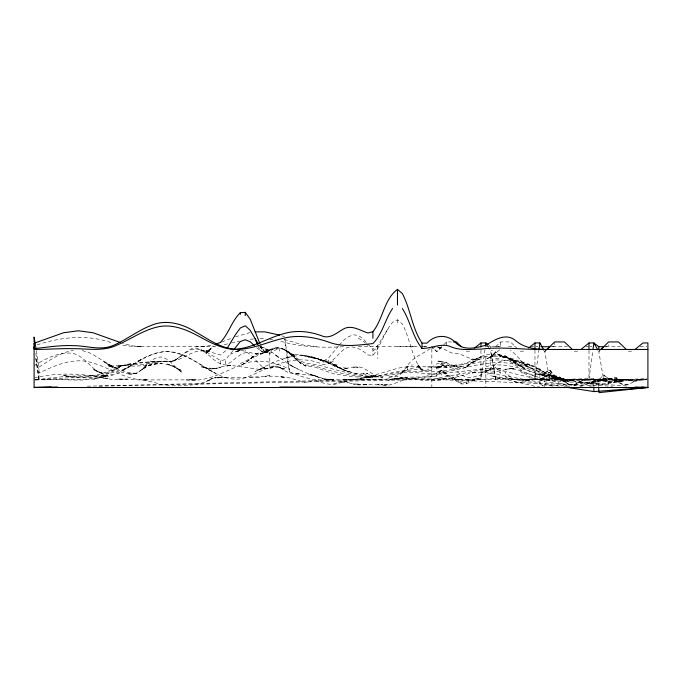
<?xml version="1.0" encoding="UTF-8"?>
<svg xmlns="http://www.w3.org/2000/svg" width="682" height="682" viewBox="0 0 682 682"><rect width="100%" height="100%" fill="white"/><g stroke="black" fill="none" stroke-linecap="round" stroke-linejoin="round"><path stroke-width="0.51" stroke-dasharray="3.41 2.56" d="M461.305 379.618L451.484 379.814L436.753 378.595L446.574 378.109L451.484 379.004L466.215 379.9L471.126 380.94L480.946 379.192L485.294 347.087M515.319 379.618C502.216 379.61 489.071 379.712 476.036 379.286C487.613 379.38 498.977 377.871 510.409 379.004C518.721 379.883 526.76 381.613 534.961 379.192L538.891 350.198M646.92 379.192L642.99 379.192L633.169 380.94L628.258 379.9L623.348 379.985L603.706 383.668L593.886 383.983L584.065 382.815L559.513 377.956L544.782 372.866L554.602 376.958L564.423 379.448L574.244 379.9L579.154 380.94L588.975 379.192L592.905 350.198M431.842 370.36L422.022 370.82C411.417 357.232 410.385 339.005 402.38 324.001L397.47 319.773L392.559 322.33C384.205 332.279 381.11 345.416 372.918 355.467L368.007 354.998C361.366 349.431 351.562 343.191 343.455 349.84C337.104 355.015 332.287 363.037 323.814 364.819C297.77 352.739 273.866 365.254 250.158 375.935C222.528 388.834 201.378 359.38 176.502 353.123C148.241 345.041 129.086 374.776 102.846 377.282C80.05 373.659 56.742 372.193 34.1 378.109M387.649 329.176L377.828 345.51L372.918 349.261L372.918 355.467M232.971 350.736L225.606 359.533L220.695 360.71L205.964 351.571L196.143 348.067L191.233 348.852L186.322 351.665L176.502 359.303L171.591 361.588L156.86 361.358L127.398 364.29L122.487 365.688L107.756 373.941L97.935 377.777L88.114 379.115L34.1 379.9L68.473 377.845L93.025 377.359L102.846 374.887L122.487 365.646L127.398 364.785L142.129 364.503L161.77 361.119L171.591 361.23L176.502 359.303L186.322 352.381L191.233 349.815L196.143 349.124L201.054 349.73L205.964 351.571C191.523 347.539 180.807 363.659 166.681 361.196C153.518 362.219 140.85 368.178 127.398 365.407A29.931 29.931 0 0 0 112.666 368.971C97.714 377.189 80.092 377.939 63.562 375.475L68.473 376.438L63.562 375.219C77.884 380.13 93.255 374.086 107.756 378.723L97.935 377.061M338.545 345.919L328.724 357.803L323.814 360.812L318.903 359.661C325.399 361.648 331.452 365.535 338.545 364.751M490.767 358.161L495.678 351.921L500.588 355.475L505.498 355.876L510.409 359.508L505.498 356.831L510.409 357.888L530.05 365.177L525.14 364.776L520.23 365.509L525.14 364.555L530.05 364.589L539.871 370.087C534.015 366.694 527.075 363.293 520.23 365.748C513.017 364.12 508.746 356.285 500.588 357.095L495.678 351.921L490.767 356.831L490.767 373.378L485.857 374.324M402.38 372.628L407.29 366.72L412.201 364.81M339.244 345.126L343.455 340.386L348.366 336.806L353.276 334.802L358.186 335.348L363.097 338.707L366.601 342.645M441.663 370.045L436.753 375.432L436.753 372.952L441.663 370.045L446.574 373.293L446.574 375.739L451.484 376.293L456.394 379.755L451.484 376.251L446.574 375.586L441.663 370.045L446.574 375.739M593.886 380.258L598.796 379.9L603.706 374.989L608.617 378.672L613.527 378.766L623.348 381.784M441.663 346.712L436.753 351.605L431.842 346.712M443.769 344.725L446.574 341.929L451.484 341.929M500.588 378.126L495.678 379.917L490.767 351.614L492.174 350.216M495.678 346.712L500.588 341.929L510.409 341.929L516.726 347.99M546.188 350.216L544.782 351.614L549.692 379.917L574.244 379.9L564.423 379.039L549.692 375.16L554.602 376.643L539.871 371.818L525.14 365.561L530.05 367.794L525.14 364.725L520.23 360.582L525.14 364.93L515.319 354.333L510.409 350.011M615.522 379.431L615.522 378.57L616.247 378.57L616.247 379.431L613.527 379.9L603.706 379.9L598.796 351.614L600.203 350.216M210.874 348.664L205.964 351.861L210.874 349.917L210.874 348.664L205.964 353.498L210.874 348.493L214.148 346.2M441.663 346.823L436.753 351.605L431.842 346.703M495.678 379.917L490.767 351.614L492.174 350.241M546.188 350.241L544.782 351.614L543.375 350.216M598.796 351.614L600.203 350.241M446.574 365.688L446.574 367.794L441.663 363.574L436.753 370.173L436.753 368.05L441.663 363.574L446.574 365.688L451.484 364.776L456.394 366.532L451.484 365.637L471.126 362.611L476.036 361.017L471.126 363.497L466.215 367.223L471.126 362.986L476.036 359.925L480.946 358.911L476.036 360.471L471.126 362.986L466.215 367.223M225.606 350.736L220.695 355.024L205.964 350.787L201.054 350.77L201.054 349.73M372.918 350.974L377.828 347.419M137.218 373.097L132.308 373.71L137.218 373.088L147.039 365.339L142.129 369.491L147.039 366.217L142.129 369.32C147.892 365.45 154.814 363.267 161.77 363.259L151.95 364.717L147.039 366.157C158.556 360.931 171.634 363.958 181.412 371.417C174.225 367.445 170.133 359.064 161.77 357.053C147.448 356.183 142.709 378.041 127.398 373.651L132.308 373.915C123.101 374.563 115.318 369.039 107.756 364.623L112.666 367.274L107.756 365.39L112.666 366.549L117.577 369.039L107.756 363.949C116.758 368.715 126.775 373.941 137.218 373.088L137.218 374.58M499.77 349.738L490.767 356.984L485.857 359.082L495.678 355.262L490.767 356.328L500.588 356.021L505.498 356.763L500.588 355.859L505.498 357.061L515.319 362.21L510.409 359.278C524.492 372.432 541.499 374.844 559.513 377.7M544.782 373.472L549.692 370.079L554.602 375.373L559.513 376.907L569.334 384.699L574.244 384.793L584.065 379.311L623.348 379.9M181.412 355.953L176.502 359.303L171.591 361.588M430.206 348.613C422.363 354.308 412.601 357.24 407.29 365.987C402.832 372.747 395.901 377.351 387.649 377.112L397.47 376.6C404.213 370.82 412.84 365.603 422.022 368.553L422.022 370.82L417.111 363.966L422.022 369.252L417.111 366.464L422.022 368.553M34.1 379.9L39.01 379.883L39.01 367.163C49.726 360.301 60.502 352.398 73.383 350.403M240.337 363.583L250.158 358.672L255.068 355.484L245.247 363.156L240.337 365.705C250.337 360.812 257.361 349.414 269.799 350.352L264.889 351.162L274.71 348.161C266.909 351.614 258.896 356.507 250.158 352.304C239.842 351.401 234.173 361.503 225.606 365.032C215.367 364.128 209.655 354.12 201.054 349.67M269.799 349.9C280.694 343.626 291.24 353.762 299.296 360.164C306.602 364.93 315.885 363.353 323.814 366.601C339.951 370.923 356.209 375.654 372.918 377.01L358.186 374.358L343.455 369.976L348.366 371.664L338.545 367.462L333.634 364.461L343.455 370.045L333.634 364.077L338.545 367.666L333.634 364.018L328.724 361.409L313.993 358.485L304.172 355.51L289.441 353.634L294.351 354.896L289.441 353.097L294.351 355.39L284.53 349.346L279.62 347.803L274.71 348.408L269.799 351.196L264.889 352.475L259.978 350.377L259.978 346.78L264.889 352.202L269.799 353.395L274.71 350.318L279.62 348.417L284.53 349.474L300.856 363.259L295.374 358.698M574.244 385.083L579.154 382.073M569.334 379.985L574.244 381.008L554.602 378.723L539.871 374.58L534.961 374.367L539.871 374.367L549.692 378.348L554.602 379.218L569.334 379.985L588.975 385.049L603.706 384.674L613.527 382.321L618.438 382.508L623.348 384.887L628.258 384.793L638.079 379.311L642.99 379.192M238.7 350.216L235.426 352.151L239.356 350.574M34.1 365.569C44.628 359.397 55.924 353.131 68.473 353.063C83.545 352.543 89.709 369.627 102.846 373.847L93.025 369.09C109.759 379.618 127.611 367.376 142.129 359.03L137.218 361.579C148.906 354.666 162.776 348.843 176.502 352.799C190.96 356.78 202.673 366.609 215.785 373.429L205.964 368.05L201.054 366.149L205.964 367.803L201.054 366.907L210.874 368.254L205.964 368.399L215.785 368.297L210.874 369.115L220.695 367.385L215.785 368.809L220.695 366.967L230.516 365.322L259.978 369.491L264.889 367.948L259.978 369.533L264.889 367.078L255.068 371.562C274.488 361.579 296.798 349.534 318.903 359.099L309.082 356.516L299.262 354.836M333.634 360.914L328.724 363.549L328.724 360.002M264.889 368.476L269.799 368.672L274.71 366.063L269.799 368.11L264.889 368.476C256.117 363.31 251.598 351.145 240.337 350.377L235.426 351.861L230.516 354.282M476.036 360.471L471.126 362.986L466.215 367.308L461.305 368.595L456.394 366.797L451.484 366.771L456.394 365.62L461.305 366.225L456.394 366.728C467.843 363.549 478.483 355.467 490.767 356.831M466.215 383.898L476.036 379.175L471.126 379.865L465.55 379.405L471.126 379.9L466.215 379.201L456.394 379.729L460.64 379.397L456.394 379.38L451.484 378.322L461.305 383.949L466.215 383.898L466.215 382.73M436.753 368.05L441.663 365.595L446.574 366.464L441.663 365.075L436.753 367.453L441.663 366.405C425.38 368.246 408.518 364.043 392.559 369.874C376.447 374.213 360.411 380.385 343.455 379.9L382.738 379.814M569.334 379.226L564.423 379.448L569.334 381.715L559.513 377.41L554.602 376.072L549.692 370.079L544.782 372.483L539.871 369.934L544.782 372.355L549.692 372.577L554.602 376.524L549.692 372.679L544.782 372.483C534.986 364.665 522.429 361.963 510.409 359.772L515.319 361.775L510.409 358.655L500.588 356.839L495.678 351.921M255.068 353.523L259.978 354.717L259.978 354.009L269.799 349.559L259.978 354.717L250.158 358.672M573.579 379.405L598.796 379.9L603.706 377.896L608.617 379.9L608.617 378.672L603.706 374.989L608.617 379.9M230.516 338.673L220.695 342.415M333.634 383.898L343.455 380.931C333.958 387.615 323.694 383.003 313.993 380.241L309.082 381.92L304.172 382.252L289.441 377.862L274.71 376.08L264.889 376.396L269.799 375.475C253.678 378.092 237.038 377.393 220.695 377.666L225.606 377.453L215.785 377.964L220.695 376.976L210.874 378.868L215.785 377.368L205.964 381.656L210.874 379.226C196.143 387.333 178.062 385.731 161.77 384.844C147.576 379.499 132.564 379.192 117.577 379.124L127.398 379.056L112.666 379.533L102.846 377.879M480.946 373.045L495.678 367.572L500.588 368.809L500.588 373.361L495.678 367.572L480.946 372.21L471.126 373.028L456.394 377.086L431.842 380.778L422.022 380.326L412.201 378.305L417.111 379.277C402.943 375.253 392.491 389.601 377.828 384.418L382.738 384.418L358.186 384.921L353.276 384.034L358.186 384.06L353.276 384.128L343.455 381.05L348.366 382.235L338.545 382.807M239.356 350.539L235.426 351.98L240.337 350.377M554.602 378.126C545.31 382.338 534.859 378.425 525.14 379.763C518.533 378.97 511.671 379.601 505.498 376.6L510.409 378.715L515.319 382.099L520.23 382.559L530.05 379.277L549.692 379.004L554.602 378.126L569.334 379.618L559.513 379.721M580.135 386.174C589.461 382.653 599.077 380.471 608.617 378.126L613.527 379.004L628.258 379.9L613.527 381.426L608.617 382.858L603.706 379.763L579.154 383.565L574.244 385.526L569.334 384.887L559.513 378.672L554.602 378.484L549.692 374.614L539.871 374.367L544.782 376.191M43.921 379.9C65.174 378.212 87.535 383.616 107.756 375.091L102.846 376.788L112.666 374.341M446.574 378.109L441.663 379.84L436.753 380.641L431.842 379.635L422.022 379.499L323.814 379.9C311.81 380.582 300.387 376.234 289.441 371.852L284.53 339.593L304.172 345.254L318.903 346.712M235.426 336.806L250.158 332.552M264.889 352.875L269.799 351.196L269.799 368.672M259.978 354.009L264.889 352.475L260.524 344.674M102.846 376.873L93.025 379.414M618.438 382.508L618.438 381.008L623.348 379.542L646.92 378.689M289.441 356.891L284.53 358.297L294.351 356.072M579.154 381.784L584.065 380.454L608.617 378.126M633.169 381.784L642.99 379.9L638.079 379.286L633.169 379.9L627.593 379.405M392.559 379.166L387.649 380.479L392.559 379.064L407.29 377.12L397.47 378.408C410.462 376.038 423.658 377.854 436.753 375.944L417.111 377.837L392.559 379.166L402.38 378.305L397.47 378.757M431.842 348.374L435.772 347.368M117.577 366.873L122.487 365.646M231.496 343.003L239.356 341.196M227.566 343.916L222.656 344.964M102.846 376.345L107.756 375.202L102.846 375.739L107.756 375.347C84.764 375.543 61.815 375.825 39.01 379.533L35.788 357.956M608.617 381.588L608.617 383.668L603.706 379.763L608.617 381.588L613.527 380.454L618.438 382.073C605.659 379.84 592.232 383.668 579.154 382.508M549.692 377.828L539.871 379.158L549.692 374.614L554.602 378.672L559.513 378.672L564.423 379.9L568.669 379.405L564.423 379.311L588.975 378.689L593.886 378.689L598.796 379.9L603.706 378.791M426.932 375.253L431.842 374.222M37.05 344.87C61.576 336.942 88.004 333.89 112.666 343.259M205.964 350.787L210.874 349.917M264.889 352.202L269.799 351.196M98.975 386.183L431.842 379.371L490.767 367.999L539.871 379.831L544.782 381.869L582.394 386.191M127.398 364.29L142.129 362.312L156.86 361.52L151.95 361.886M485.857 366.711C504.407 361.409 522.463 369.184 539.871 374.58M210.874 345.365L205.964 346.277L196.143 346.712M127.398 364.785L117.577 366.063L122.487 365.816L107.756 365.91L112.666 366.549L93.025 354.631L88.114 352.202L81.243 350.36M348.366 379.831C368.22 378.357 387.666 374.248 407.29 371.213C425.372 371.008 443.871 373.361 461.305 366.822C480.154 361.051 501.261 356.132 520.23 364.162C537.876 370.377 554.798 381.34 574.244 379.9L569.334 379.814M638.079 379.9L633.169 380.727L623.348 379.985M525.14 379.763L534.961 379.311L525.14 380.07L530.05 378.911L549.692 379.917L539.871 379.311L549.692 374.614L554.602 379.848L559.513 379.9L564.423 381.784M269.799 368.11L279.62 366.788L274.71 366.319L284.53 368.757L279.62 367.513L284.53 370.019L279.62 367.035L284.53 370.752L289.441 372.943L313.993 375.424L323.814 378.817L333.634 379.9L323.814 379.857M569.334 382.005L564.423 379.9C570.953 377.998 577.535 380.59 584.065 379.371M598.796 387.504L598.796 379.9L608.617 378.851L623.348 379.618L618.438 379.9L623.348 379.201M618.438 379.9L628.258 379.201L633.169 379.9M431.842 374.853L485.857 368.587M368.007 377.376L377.828 376.455L372.918 375.177L377.828 376.848L382.738 377.504C371.809 377.248 364.725 363.685 353.276 367.487L358.186 367.223L353.276 367.061L343.455 368.817L348.366 368.297L338.545 367.291L333.634 365.561L338.545 367.7C327.684 362.219 316.439 357.053 304.172 355.842L309.082 357.394M598.796 379.9L603.706 379.363M215.785 346.149L205.964 346.712L137.218 346.712L122.487 345.484M250.158 339.295L255.068 338.826M289.441 371.852L289.441 369.252C274.454 361.375 256.313 357.939 240.337 365.049C223.099 372.355 205.87 382.593 186.322 379.9L196.143 379.465M436.753 372.952L441.663 372.67L446.574 373.293M598.796 380.181L603.706 379.9L584.065 380.01M564.423 379.9L569.334 379.618M156.86 361.358L161.77 361.153M191.233 379.9L196.143 379.695M274.71 347.982L279.62 347.803L279.62 351.102M500.588 368.809L495.678 368.979L480.946 372.21L490.767 372.219L495.678 371.758L510.409 368.647L505.498 369.354L510.409 368.672L515.319 369.039L510.409 368.664L515.319 369.184L520.23 370.658L539.871 377.862L554.602 381.443L569.334 386.447M372.918 376.95L363.097 376.805L353.276 375.39L333.634 371.673L314.462 365.842L304.641 364.81L299.568 361.75L289.449 352.534L294.471 357.104M87.27 386.183L431.842 377.973M495.678 346.823L500.588 346.712L500.588 341.929M550.672 346.806L554.602 346.712L554.602 342.893M603.706 346.823L608.617 346.712L608.617 344.802M598.796 380.01L603.706 379.9M353.276 379.9L358.186 379.814M201.054 346.712L205.964 346.644M353.276 379.823L343.455 379.9M363.097 384.716L368.007 384.648L358.186 384.35M436.753 367.206L426.932 366.907M397.47 346.712L417.111 346.652M343.455 346.712C321.938 347.922 300.361 347.095 279.62 340.974M358.186 346.712L417.111 346.712M423.982 346.712L426.932 346.712M485.857 346.712L500.588 346.712M508.448 346.712L515.319 346.712M531.031 346.712L533.98 346.712M535.941 346.712L537.91 346.712M552.642 346.712L567.373 346.712M586.026 346.712L588.975 346.712M589.956 346.712L591.925 346.712M605.667 346.712L620.398 346.712M640.04 346.712L646.92 346.712M466.215 351.17L471.126 351.17M520.23 351.17L525.14 351.17M574.244 351.17L579.154 351.17M628.258 351.17L633.169 351.17M608.617 378.672L613.527 378.672L623.348 384.793L628.258 384.793M642.99 379.311L638.079 379.311L646.92 379.78M196.143 379.9L147.039 379.9C127.423 381.016 111.098 368.365 93.025 363.037C74.415 356.729 55.609 365.126 39.01 373.105L35.796 353.549M289.748 353.412L284.565 349.951L289.56 353.276L300.012 362.79L305.195 365.808L315.016 367.155L333.634 373.83L353.276 376.686L363.097 377.41A71.303 71.303 0 0 0 377.828 376.038C393.864 372.116 410.308 368.212 426.932 370.232L436.753 363.924L441.663 362.688C454.238 364.734 461.654 382.466 476.036 376.2C487.988 375.117 493.529 360.974 505.498 360.164C515.831 361.954 520.971 372.568 530.05 376.839C538.047 378.928 546.342 379.9 554.602 379.9L647.9 379.9M422.022 346.661L426.932 346.678M137.218 346.703L142.129 346.712L132.308 345.842L122.487 343.259M530.05 379.277L534.961 379.311M554.602 379.84L559.513 379.9L554.602 379.661M333.634 379.9L328.724 379.797L333.634 379.9C318 379.158 303.183 371.835 289.441 364.751L299.262 369.908M568.669 379.311L564.423 379.218L559.513 378.075L569.334 384.691L574.244 384.793M368.007 376.635C381.391 378.45 394.136 373.327 407.29 372.304C420.402 372.534 433.59 375.313 446.574 371.946C470.427 366.805 496.095 357.769 520.23 365.859A308.895 308.895 0 0 1 534.961 371.409C547.382 376.643 560.57 380.914 574.244 379.9M564.423 379.763L569.334 379.9L564.423 379.738M250.158 376.967L259.978 377.299M259.978 338.673L264.889 338.826M608.617 379.746L613.527 379.9L618.438 381.784M431.842 379.371L612.777 386.183M628.258 380.727L633.169 380.94M323.814 379.695L328.724 379.9M569.854 386.183L544.782 384.81L553.136 386.14M539.871 379.831L628.838 386.157M495.678 358.263L500.588 358.834M230.516 365.688L225.606 365.032L225.606 359.533M269.799 339.295L272.749 339.73M549.692 375.518L559.513 377.768L544.782 373.565M544.782 383.804L559.411 386.123M549.692 375.407L554.602 376.285M490.767 373.378L539.871 382.193L543.375 385.986M618.438 381.008L623.348 382.005L618.438 381.161L613.527 382.321L613.527 380.454M377.828 376.507L363.097 373.847L368.007 373.361C354.265 375.654 340.915 368.86 328.724 363.327L333.634 364.589M205.964 350.915L210.874 352.048M534.756 386.285L490.767 375.748L539.871 383.455L543.145 386.157M549.692 375.16L554.602 376.345M260.959 346.891L264.889 347.914L269.799 351.111L259.978 346.49M579.154 381.468L584.065 382.815M559.513 378.297L549.692 374.989L559.513 378.297L569.334 384.699M264.889 351.742L269.799 353.395M436.753 346.627L441.663 348.289L436.753 347.121L441.663 347.999L451.484 352.918L456.394 353.344L461.305 354.7L471.126 358.885L476.036 359.371L471.126 359.516L476.036 359.082L480.946 356.933L476.036 359.082C486.292 352.705 500.17 352.415 510.409 358.911L505.498 356.609L510.409 358.596L515.319 361.622L510.409 358.809L515.319 360.855L510.409 359.695L515.319 360.633L520.23 362.662L515.319 361.324L520.23 362.483L534.961 369.866M281.581 335.783L284.53 336.806M323.814 360.838L318.903 359.056L323.814 360.838L323.814 362.577M534.961 376.259L525.14 372.525M259.978 346.635L269.799 350.608L279.62 358.161L274.71 354.461L294.351 367.538M305.195 365.808L305.766 366.098L300.498 362.952M520.23 371.579L525.14 374.341M358.186 338.144L363.097 340.915L365.202 342.927M456.394 375.015L461.305 378.45M489.13 345.459L490.767 346.712L490.767 349.653M256.705 347.675L259.978 350.377L258.342 346.499M510.409 376.882L505.498 372.483L505.498 373.463M365.902 343.592L368.007 345.603M368.007 344.222L372.918 349.261M259.978 346.78L264.889 352.475M549.692 370.079L554.602 376.831L554.602 375.373M487.818 346.413L490.767 351.614M36.299 350.557L39.01 367.163M284.846 338.903L289.441 369.252M35.788 358.076L39.01 379.883M616.886 377.947L616.886 379.431M616.809 377.922L616.809 379.431M614.866 377.359L614.866 379.431M593.886 378.689L593.886 387.504M588.975 350.198L588.975 379.192M554.602 378.484L554.602 379.848M544.782 372.355L544.782 386.609M539.871 368.877L539.871 387.504M534.961 350.198L534.961 379.192M505.498 355.876L505.498 357.752M500.588 355.475L500.588 357.095M485.857 356.396L485.857 387.504M480.946 350.198L480.946 379.192M461.305 382.883L461.305 383.949M456.394 365.62L456.394 366.797M446.574 341.929L446.574 344.802M441.663 365.075L441.663 365.595M441.663 374.086L441.663 375.151M431.842 348.809L431.842 386.464M407.29 366.72L407.29 369.832M397.47 319.773L397.47 323.541M377.828 345.51L377.828 358.613M318.903 379.448L318.903 381.076M245.247 350.207L245.247 351.358M220.695 360.71L220.695 364.094M458.671 381.204L458.509 382.099L461.305 382.611L468.798 382.576L468.875 382.099L468.415 381.204L466.215 380.829L458.671 381.204M614.61 377.078L617.125 378.254L614.61 377.078M147.039 364.768L142.129 369.601L147.039 364.768M132.308 364.742L122.487 370.548L132.308 364.742M476.036 378.595L471.126 380.582L476.036 378.749L480.946 378.263L476.036 378.595M593.886 381.852L588.975 383.668L598.796 383.983L593.886 381.852M368.007 377.282L363.097 378.101L368.007 377.282M476.036 372.338L471.126 373.122L476.036 372.338M603.706 380.309L588.975 382.321L603.706 380.479L608.617 380.854L603.706 380.309M584.065 379.286L579.154 379.9L584.065 379.311L603.706 380.121L584.065 379.286M441.663 366.873L436.753 367.317L451.484 367.112L441.663 366.873M230.516 365.654L225.606 365.961L230.516 365.654M353.276 379.729L348.366 379.9L353.276 379.729M363.097 379.729L358.186 379.9L363.097 379.729M387.649 384.818L382.738 384.938L387.649 384.818M520.23 379.201L515.319 379.175L525.14 379.9L520.23 379.201M299.262 373.855L294.351 373.753L299.262 373.855M147.039 379.891L142.129 379.721L147.039 379.9M613.527 379.9L608.617 379.661L613.527 379.9M284.53 377.189L279.62 376.737L284.53 377.257M441.663 361.375L436.753 360.923L446.574 362.773L451.484 365.774L446.574 362.628L441.663 361.375M328.724 362.278L323.814 361.52L318.903 359.414L323.814 361.29L328.724 362.278M313.993 357.632L309.082 356.805L318.903 359.226L313.993 357.632M313.993 375.407L309.082 374.103L318.903 377.223L313.993 375.407M102.846 373.617L97.935 371.784L93.025 368.817L97.935 371.784L102.846 373.617M181.412 370.266L176.502 368.365L171.591 364.844L176.502 368.365L181.412 370.266M171.591 365.884L166.681 363.566L171.591 365.902M112.666 366.797L102.846 361.187L112.666 366.797M525.14 369.064L515.319 362.432L525.14 369.064M181.412 372.048L176.502 367.973L181.412 372.048"/><path stroke-width="1.02" d="M485.439 346.055L485.857 342.944L480.946 342.944L474.629 347.99M539.027 349.158L539.871 342.944L534.961 342.944L528.644 347.99M593.042 349.158L593.886 342.944L588.975 342.944L581.26 349.261M392.559 308.528C384.955 319.636 382.568 333.89 372.918 343.575C358.263 345.092 342.91 347.59 328.724 342.1C314.607 337.258 299.287 334.572 284.53 338.042C269.637 341.179 255.648 348.118 240.337 349.303C226.194 350.727 213.091 344.069 201.054 337.522C187.738 330.114 172.393 323.208 156.86 327.13C142.726 330.489 130.782 339.184 117.577 344.845C103.741 351.75 88.166 348.647 73.383 348.673C60.28 348.383 47.203 349.448 34.1 349.457M372.918 338.229L372.918 331.725C383.182 318.878 383.957 299.432 397.47 289.347L402.38 293.592C410.624 309.432 412.005 328.144 422.022 343.097L422.022 348.451C431.859 348.57 441.629 342.364 451.484 347.019C460.896 350.727 471.109 349.235 480.946 349.107C499.011 346.925 516.888 348.911 534.961 349.457L647.9 349.457M227.242 348.178L235.426 334.657L240.337 327.991L245.247 325.74L250.158 330.224L258.342 344.095M233.585 349.866L240.337 341.477L245.247 339.738L250.158 341.759L254.369 345.672M220.695 342.066C228.828 333.319 231.761 321.034 240.337 312.697L245.247 312.356L250.158 319.091L259.978 343.796M549.692 346.823L546.887 349.508L554.602 341.929L564.423 341.929L572.138 349.261M635.274 349.261L642.99 342.944L647.9 342.944L647.9 387.504L598.796 392.653M564.636 386.95L593.886 391.596L647.9 387.504L34.1 387.504L34.1 343.259L63.562 332.756L78.294 330.787L93.025 332.756L120.526 342.569M215.785 344.043L220.695 342.415M372.918 331.725L368.007 332.995C360.156 330.617 351.622 324.368 343.455 329.005C337.368 332.39 331.307 338.195 323.814 336.618C311.427 331.648 297.531 329.738 284.53 333.447C267.864 337.778 252.894 347.99 235.426 349.235C220.746 348.4 208.513 339.244 196.143 332.262C183.168 324.138 166.809 319.005 151.95 325.118C138.003 330.276 126.383 340.028 112.666 345.672C99.956 350.838 86.478 345.561 73.383 345.663C60.204 345.066 47.143 347.164 34.1 348.673M255.068 331.87L264.889 331.87L279.62 335.101M51.116 387.044L34.1 387.444L57.493 387.026M453.445 341.929L456.394 341.929L461.305 346.712M540.852 346.712L549.692 346.712M597.816 349.875L593.886 342.944L598.796 346.712L603.706 346.712L600.902 349.559L608.617 341.929L618.438 341.929L626.153 349.261M279.765 387.035L431.842 387.504L431.842 387.035M549.692 349.457C537.638 349.534 524.799 348.766 515.319 340.335C505.618 332.586 494.544 339.883 485.857 345.254C476.309 347.769 464.553 351.094 456.394 343.438C448.372 334.052 435.184 334.18 426.932 343.165L422.022 343.097M635.13 387.026L647.9 387.504L641.549 387.052M589.708 387.026L593.886 387.504L593.886 391.596M537.825 387.018L539.871 387.504M488.312 344.828L485.857 342.944L487.332 345.544M422.022 348.451C412.499 336.78 410.402 321.12 402.38 308.528M539.871 342.944L543.801 349.875M255.068 338.732L257.523 344.555M34.1 343.259L34.441 345.322M35.958 348.485L34.1 337.07L34.1 341.98M34.407 348.707L34.1 346.652L34.407 348.732M598.796 346.712L598.796 349.653M598.796 387.504L598.796 391.596M588.975 342.944L588.975 349.158M534.961 342.944L534.961 349.158M480.946 342.944L480.946 347.087M397.47 289.347L397.47 305.076M245.247 312.356L245.247 315.715M240.337 312.697L240.337 314.376"/></g></svg>
